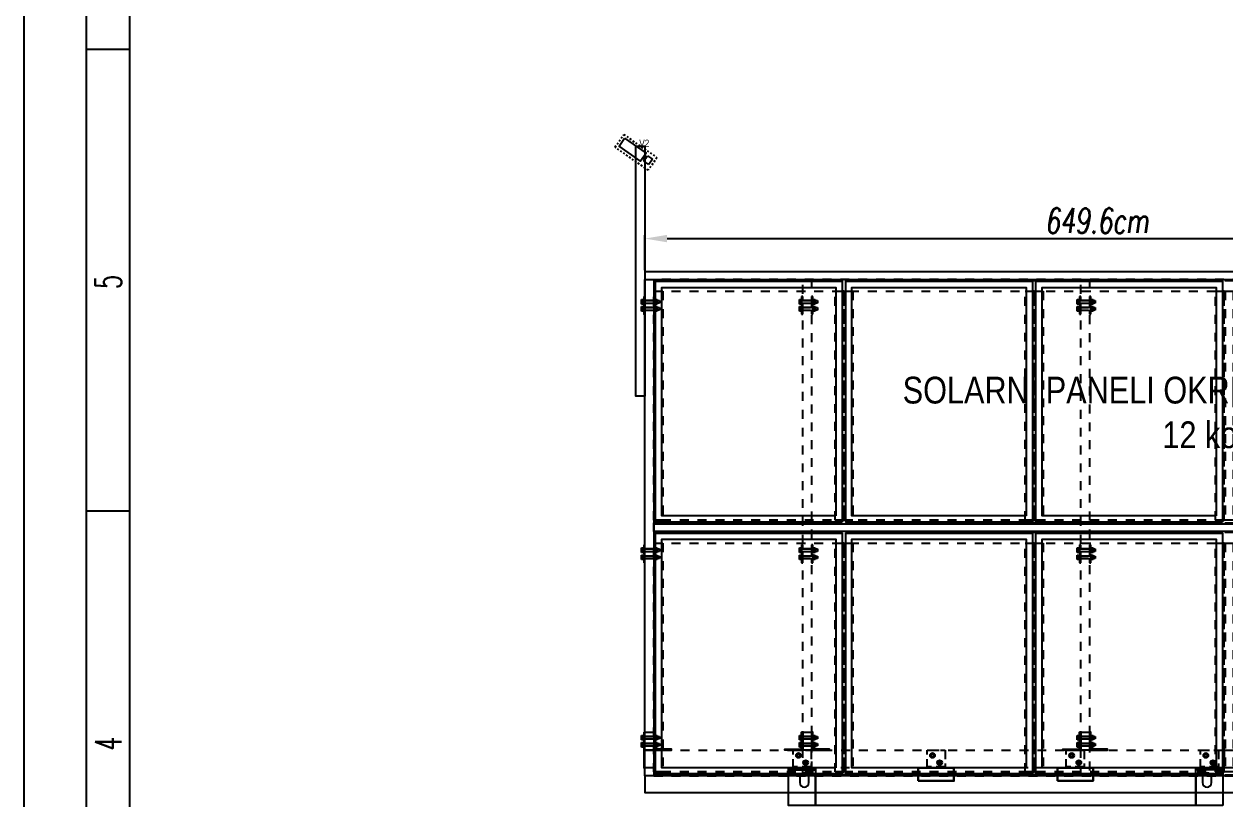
# Model space of a CAD drawing. Header units: millimetres. Extents: x 17886 to 18265, y -8727 to -7321.
# Drawn here: x 17885.7 to 17953, y -7854.6 to -7811.2 of the extents above; entities that cross this region are included whole.
import ezdxf

# ---------------------------------------------------------------- set-up
doc = ezdxf.new("R2010")
doc.units = ezdxf.units.MM
for name, pattern in [('DASHED', [0.75, 0.5, -0.25]), ('DASHEDX2', [1.5, 1, -0.5]), ('EPL_DASH', [1, 0.5, -0.5])]:
    doc.linetypes.add(name, pattern=pattern)
for name, color, linetype in [('00 uvodnice', 82, 'Continuous'), ('01-KOSTUR ORMARA', 7, 'Continuous'), ('_Videonadzor', 1, 'Continuous'), ('a_rahmen235', 7, 'Continuous'), ('DIMENS', 4, 'Continuous'), ('OO cn60', 1, 'Continuous'), ('Video Nadzor', 3, 'Continuous')]:
    doc.layers.add(name, color=color, linetype=linetype)
doc.layers.add('CRTANJE', color=4, linetype='Continuous', lineweight=30)
doc.styles.add('ARIAL NARROW', font='ARIALN.TTF')
doc.styles.add('KOTE ZA MONNTAZU', font='simplex.shx', dxfattribs={"width": 0.7, "oblique": 8, "height": 1.4})
doc.styles.add('simboli', font='symbol.ttf', dxfattribs={"width": 0.6, "height": 2.2})
doc.dimstyles.new('KOTE ZA MONTAZU u cm', dxfattribs={"dimscale": 0, "dimtxt": 1.4, "dimasz": 1.25, "dimexe": 0.2, "dimexo": 0.1, "dimgap": 0.3, "dimtad": 1, "dimlfac": 10, "dimzin": 12, "dimdsep": 46, "dimtxsty": 'KOTE ZA MONNTAZU', "dimcen": 1.25, "dimclrt": 1, "dimadec": 0, "dimazin": 0, "dimtfac": 1, "dimtmove": 0, "dimatfit": 3, "dimfxl": 1, "dimtolj": 2, "dimtzin": 0, "dimarcsym": 0})

# ---------------------------------------------------------------- blocks, each defined once
blk = doc.blocks.new('Zaglavlje A4 prazno-Sue')
at = {"color": 7, "true_color": 0xffffff}
blk.add_lwpolyline([(297, 0), (0, 0), (0, 210), (297, 210)], close=True, dxfattribs=at)
at = {"layer": '01-KOSTUR ORMARA'}
for p, q in [((147.855, 201.535), (147.855, 205)), ((184.819, 201.535), (184.819, 205))]:
    blk.add_line(p, q, dxfattribs=at)
blk.add_lwpolyline([(7, 205), (292, 205), (292, 5), (7, 5)], close=True, dxfattribs=at)
blk.add_lwpolyline([(7, 201.535), (288.535, 201.535), (288.535, 5)], dxfattribs=at)
at = {"layer": 'OO cn60', "color": 0, "linetype": 'Continuous', "char_height": 2.12143, "width": 5.8258, "attachment_point": 2, "style": 'simboli'}
for s, insert in [('{\\Fsimplex|c238;4}', (129.239, 204.304)), ('{\\Fsimplex|c238;5}', (166.202, 204.304))]:
    blk.add_mtext(s, dxfattribs=dict(at, insert=insert))
blk = doc.blocks.new('*D200')
at = {"color": 0, "lineweight": -2, "transparency": 16777216}
for p, q in [((17920.476, -7825.004), (17920.476, -7823.041)), ((17921.726, -7823.241), (17984.186, -7823.241)), ((17985.436, -7825.004), (17985.436, -7823.041))]:
    blk.add_line(p, q, dxfattribs=at)
at = {"color": 0, "transparency": 16777216}
for points in [[(17921.726, -7823.032), (17921.726, -7823.449), (17920.476, -7823.241)], [(17984.186, -7823.032), (17984.186, -7823.449), (17985.436, -7823.241)]]:
    blk.add_solid(points, dxfattribs=at)
at = {"layer": 'Defpoints', "color": 0, "transparency": 16777216}
for p in [(17985.436, -7823.241), (17920.476, -7825.104), (17985.436, -7825.104)]:
    blk.add_point(p, dxfattribs=at)
at = {"color": 1, "transparency": 16777216, "insert": (17945.806, -7822.241), "char_height": 1.4, "attachment_point": 5, "style": 'KOTE ZA MONNTAZU'}
blk.add_mtext('\\A2;649.6cm', dxfattribs=at)
blk = doc.blocks.new('A$C32FE4A33')
at = {"layer": 'Video Nadzor', "color": 3}
for p, q in [((53.8, 12.2), (49, 12.2)), ((53.8, 7), (49, 7)), ((53.8, 15.6), (65.1, 15.6)), ((53.8, 12.2), (53.8, 15.6)), ((53.8, 7), (53.8, 12.2)), ((53.8, 3.6), (53.8, 7)), ((65.1, 3.6), (53.8, 3.6)), ((65.1, 15.6), (65.1, 3.6))]:
    blk.add_line(p, q, dxfattribs=at)
blk.add_lwpolyline([(0, 18.2), (49, 18.2), (49, 0), (0, 0)], close=True, dxfattribs=at)
blk = doc.blocks.new('A$C15F85CE2')
at = {"layer": '_Videonadzor', "linetype": 'DASHEDX2'}
blk.add_lwpolyline([(0, 28.6), (75.7, 28.6), (75.7, 0), (0, 0)], close=True, dxfattribs=at)
at = {"layer": '_Videonadzor', "color": 3}
blk.add_blockref('A$C32FE4A33', (5.2, 5.7), dxfattribs=at)

msp = doc.modelspace()

# ---------------------------------------------------------------- linework, layer by layer
at = {"color": 30, "true_color": 0xf26722}
for points in [[(17919.97618, -7818.06071), (17920.47618, -7818.06071), (17920.47618, -7832.06101), (17919.97618, -7832.06101)], [(17985.43619, -7825.10401), (17920.47618, -7825.10401), (17920.47618, -7825.53702), (17985.43619, -7825.53702)], [(17920.47618, -7825.53702), (17920.97618, -7825.53702), (17920.97618, -7853.33643), (17920.47618, -7853.33643)], [(17920.97618, -7839.22022), (17984.93619, -7839.22022), (17984.93619, -7839.65323), (17920.97618, -7839.65323)], [(17985.43619, -7853.33643), (17920.47618, -7853.33643), (17920.47618, -7854.26945), (17985.43619, -7854.26945)]]:
    msp.add_lwpolyline(points, close=True, dxfattribs=at)
at = {"color": 3, "linetype": 'EPL_DASH'}
for points in [[(17920.97618, -7825.53702), (17920.97618, -7826.19503), (17984.93619, -7826.19503), (17984.93619, -7825.53702), (17920.97618, -7825.53702), (17920.97618, -7825.58032), (17984.93619, -7825.58032), (17984.93619, -7825.53702)], [(17920.97618, -7826.19503), (17921.47618, -7826.19503), (17921.47618, -7839.01221), (17920.97618, -7839.01221), (17920.97618, -7826.19503), (17921.02618, -7826.19503), (17921.02618, -7839.01221), (17920.97618, -7839.01221)], [(17931.63618, -7826.19503), (17931.63616, -7839.01221), (17931.13616, -7839.01221), (17931.13621, -7826.19503), (17931.63618, -7826.19503), (17931.58618, -7826.19503), (17931.58613, -7839.01221), (17931.63616, -7839.01221)], [(17931.63618, -7826.19503), (17932.13618, -7826.19503), (17932.13618, -7839.01221), (17931.63618, -7839.01221), (17931.63618, -7826.19503), (17931.68618, -7826.19503), (17931.68618, -7839.01221), (17931.63618, -7839.01221)], [(17942.29618, -7826.19503), (17942.29616, -7839.01221), (17941.79616, -7839.01221), (17941.79621, -7826.19503), (17942.29618, -7826.19503), (17942.24618, -7826.19503), (17942.24613, -7839.01221), (17942.29616, -7839.01221)], [(17942.29618, -7826.19503), (17942.79618, -7826.19503), (17942.79618, -7839.01221), (17942.29618, -7839.01221), (17942.29618, -7826.19503), (17942.34618, -7826.19503), (17942.34618, -7839.01221), (17942.29618, -7839.01221)], [(17952.95618, -7826.19503), (17952.95616, -7839.01221), (17952.45616, -7839.01221), (17952.45621, -7826.19503), (17952.95618, -7826.19503), (17952.90618, -7826.19503), (17952.90613, -7839.01221), (17952.95616, -7839.01221)], [(17952.95618, -7826.19503), (17953.45618, -7826.19503), (17953.45618, -7839.01221), (17952.95618, -7839.01221), (17952.95618, -7826.19503), (17953.00618, -7826.19503), (17953.00618, -7839.01221), (17952.95618, -7839.01221)], [(17920.97618, -7839.01221), (17920.97618, -7839.22022), (17984.93619, -7839.22022), (17984.93619, -7839.01221), (17920.97618, -7839.01221), (17920.97618, -7839.22022), (17920.97618, -7839.17692), (17984.93619, -7839.17692), (17984.93619, -7839.22022)], [(17920.97618, -7839.65323), (17920.97618, -7840.31125), (17984.93619, -7840.31125), (17984.93619, -7839.65323), (17920.97618, -7839.65323), (17920.97618, -7839.69653), (17984.93619, -7839.69653), (17984.93619, -7839.65323)], [(17920.97618, -7840.31125), (17921.47618, -7840.31125), (17921.47618, -7853.12842), (17920.97618, -7853.12842), (17920.97618, -7840.31125), (17921.02618, -7840.31125), (17921.02618, -7853.12842), (17920.97618, -7853.12842)], [(17931.63618, -7840.31125), (17931.63616, -7853.12842), (17931.13616, -7853.12842), (17931.13621, -7840.31125), (17931.63618, -7840.31125), (17931.58618, -7840.31125), (17931.58613, -7853.12842), (17931.63616, -7853.12842)], [(17931.63618, -7840.31125), (17932.13618, -7840.31125), (17932.13618, -7853.12842), (17931.63618, -7853.12842), (17931.63618, -7840.31125), (17931.68618, -7840.31125), (17931.68618, -7853.12842), (17931.63618, -7853.12842)], [(17942.29618, -7840.31125), (17942.29616, -7853.12842), (17941.79616, -7853.12842), (17941.79621, -7840.31125), (17942.29618, -7840.31125), (17942.24618, -7840.31125), (17942.24613, -7853.12842), (17942.29616, -7853.12842)], [(17942.29618, -7840.31125), (17942.79618, -7840.31125), (17942.79618, -7853.12842), (17942.29618, -7853.12842), (17942.29618, -7840.31125), (17942.34618, -7840.31125), (17942.34618, -7853.12842), (17942.29618, -7853.12842)], [(17952.95618, -7840.31125), (17952.95616, -7853.12842), (17952.45616, -7853.12842), (17952.45621, -7840.31125), (17952.95618, -7840.31125), (17952.90618, -7840.31125), (17952.90613, -7853.12842), (17952.95616, -7853.12842)], [(17952.95618, -7840.31125), (17953.45618, -7840.31125), (17953.45618, -7853.12842), (17952.95618, -7853.12842), (17952.95618, -7840.31125), (17953.00618, -7840.31125), (17953.00618, -7853.12842), (17952.95618, -7853.12842)], [(17920.97618, -7853.12842), (17920.97618, -7853.33643), (17984.93619, -7853.33643), (17984.93619, -7853.12842), (17920.97618, -7853.12842), (17920.97618, -7853.33643), (17920.97618, -7853.29313), (17984.93619, -7853.29313), (17984.93619, -7853.33643)]]:
    msp.add_lwpolyline(points, dxfattribs=at)
at = {"color": 5}
for points in [[(17931.53618, -7839.12429), (17921.07618, -7839.12429), (17921.07618, -7825.62295), (17931.53618, -7825.62295)], [(17931.18618, -7838.77429), (17921.42618, -7838.77429), (17921.42618, -7825.97295), (17931.18618, -7825.97295)], [(17942.19618, -7839.12429), (17931.73618, -7839.12429), (17931.73618, -7825.62295), (17942.19618, -7825.62295)], [(17941.84618, -7838.77429), (17932.08618, -7838.77429), (17932.08618, -7825.97295), (17941.84618, -7825.97295)], [(17952.85618, -7839.12429), (17942.39618, -7839.12429), (17942.39618, -7825.62295), (17952.85618, -7825.62295)], [(17952.50618, -7838.77429), (17942.74618, -7838.77429), (17942.74618, -7825.97295), (17952.50618, -7825.97295)], [(17931.53621, -7853.2405), (17921.07621, -7853.2405), (17921.07621, -7839.73917), (17931.53621, -7839.73917)], [(17931.18621, -7852.8905), (17921.42621, -7852.8905), (17921.42621, -7840.08917), (17931.18621, -7840.08917)], [(17942.19618, -7853.2405), (17931.73618, -7853.2405), (17931.73618, -7839.73917), (17942.19618, -7839.73917)], [(17941.84618, -7852.8905), (17932.08618, -7852.8905), (17932.08618, -7840.08917), (17941.84618, -7840.08917)], [(17952.85618, -7853.2405), (17942.39618, -7853.2405), (17942.39618, -7839.73917), (17952.85618, -7839.73917)], [(17952.50618, -7852.8905), (17942.74618, -7852.8905), (17942.74618, -7840.08917), (17952.50618, -7840.08917)]]:
    msp.add_lwpolyline(points, close=True, dxfattribs=at)
at = {"color": 30, "linetype": 'EPL_DASH', "true_color": 0xf26722}
for points in [[(17929.32618, -7825.53702), (17929.82618, -7825.53702), (17929.82618, -7853.33643), (17929.32618, -7853.33643)], [(17944.90618, -7825.53702), (17945.40618, -7825.53702), (17945.40618, -7853.33643), (17944.90618, -7853.33643)], [(17920.47618, -7850.90251), (17920.97618, -7850.90251), (17920.97618, -7851.90251), (17920.47617, -7851.90251)], [(17929.32618, -7850.90246), (17929.82618, -7850.90246), (17929.82618, -7851.90246), (17929.32618, -7851.90246)], [(17929.32618, -7850.90246), (17929.82618, -7850.90246), (17929.82618, -7851.90246), (17929.32618, -7851.90246)], [(17944.90618, -7850.90246), (17945.40618, -7850.90246), (17945.40618, -7851.90246), (17944.90618, -7851.90246)], [(17944.90618, -7850.90246), (17945.40618, -7850.90246), (17945.40618, -7851.90246), (17944.90618, -7851.90246)], [(17944.90618, -7850.90246), (17945.40618, -7850.90246), (17945.40618, -7851.90246), (17944.90618, -7851.90246)]]:
    msp.add_lwpolyline(points, close=True, dxfattribs=at)
at = {"color": 4, "linetype": 'EPL_DASH'}
for points in [[(17920.39618, -7826.84335), (17920.28618, -7826.84335), (17920.28618, -7826.71633), (17920.39618, -7826.71633), (17920.39618, -7826.90686), (17920.28618, -7826.90686), (17920.28618, -7826.65282), (17920.39618, -7826.65282), (17920.39618, -7826.91484), (17920.41618, -7826.91484), (17920.41618, -7826.64484), (17920.39618, -7826.64484), (17920.39618, -7826.91484), (17920.41618, -7826.91484), (17920.41618, -7826.84984), (17921.03618, -7826.84984), (17921.03618, -7826.70984), (17920.41618, -7826.70984), (17921.03618, -7826.70984), (17921.03618, -7826.64484), (17921.05618, -7826.64484), (17921.05618, -7826.91484), (17921.03618, -7826.91484), (17921.03618, -7826.64484), (17921.05618, -7826.64484), (17921.05618, -7826.65282), (17921.16618, -7826.65282), (17921.16618, -7826.90686), (17921.05618, -7826.90686), (17921.05618, -7826.84335), (17921.16618, -7826.84335), (17921.16618, -7826.71633), (17921.05618, -7826.71633), (17921.05618, -7826.65282), (17921.16618, -7826.65282), (17921.16618, -7826.70984), (17921.29618, -7826.70984), (17921.29618, -7826.84984), (17921.16618, -7826.84984)], [(17929.24618, -7826.84335), (17929.13618, -7826.84335), (17929.13618, -7826.71633), (17929.24618, -7826.71633), (17929.24618, -7826.90686), (17929.13618, -7826.90686), (17929.13618, -7826.65282), (17929.24618, -7826.65282), (17929.24618, -7826.91484), (17929.26618, -7826.91484), (17929.26618, -7826.64484), (17929.24618, -7826.64484), (17929.24618, -7826.91484), (17929.26618, -7826.91484), (17929.26618, -7826.84984), (17929.88618, -7826.84984), (17929.88618, -7826.70984), (17929.26618, -7826.70984), (17929.88618, -7826.70984), (17929.88618, -7826.64484), (17929.90618, -7826.64484), (17929.90618, -7826.91484), (17929.88618, -7826.91484), (17929.88618, -7826.64484), (17929.90618, -7826.64484), (17929.90618, -7826.65282), (17930.01618, -7826.65282), (17930.01618, -7826.90686), (17929.90618, -7826.90686), (17929.90618, -7826.84335), (17930.01618, -7826.84335), (17930.01618, -7826.71633), (17929.90618, -7826.71633), (17929.90618, -7826.65282), (17930.01618, -7826.65282), (17930.01618, -7826.70984), (17930.14618, -7826.70984), (17930.14618, -7826.84984), (17930.01618, -7826.84984)], [(17944.82618, -7826.84335), (17944.71618, -7826.84335), (17944.71618, -7826.71633), (17944.82618, -7826.71633), (17944.82618, -7826.90686), (17944.71618, -7826.90686), (17944.71618, -7826.65282), (17944.82618, -7826.65282), (17944.82618, -7826.91484), (17944.84618, -7826.91484), (17944.84618, -7826.64484), (17944.82618, -7826.64484), (17944.82618, -7826.91484), (17944.84618, -7826.91484), (17944.84618, -7826.84984), (17945.46618, -7826.84984), (17945.46618, -7826.70984), (17944.84618, -7826.70984), (17945.46618, -7826.70984), (17945.46618, -7826.64484), (17945.48618, -7826.64484), (17945.48618, -7826.91484), (17945.46618, -7826.91484), (17945.46618, -7826.64484), (17945.48618, -7826.64484), (17945.48618, -7826.65282), (17945.59618, -7826.65282), (17945.59618, -7826.90686), (17945.48618, -7826.90686), (17945.48618, -7826.84335), (17945.59618, -7826.84335), (17945.59618, -7826.71633), (17945.48618, -7826.71633), (17945.48618, -7826.65282), (17945.59618, -7826.65282), (17945.59618, -7826.70984), (17945.72618, -7826.70984), (17945.72618, -7826.84984), (17945.59618, -7826.84984)], [(17920.39618, -7827.24335), (17920.28618, -7827.24335), (17920.28618, -7827.11633), (17920.39618, -7827.11633), (17920.39618, -7827.30686), (17920.28618, -7827.30686), (17920.28618, -7827.05282), (17920.39618, -7827.05282), (17920.39618, -7827.31484), (17920.41618, -7827.31484), (17920.41618, -7827.04484), (17920.39618, -7827.04484), (17920.39618, -7827.31484), (17920.41618, -7827.31484), (17920.41618, -7827.24984), (17921.03618, -7827.24984), (17921.03618, -7827.10984), (17920.41618, -7827.10984), (17921.03618, -7827.10984), (17921.03618, -7827.04484), (17921.05618, -7827.04484), (17921.05618, -7827.31484), (17921.03618, -7827.31484), (17921.03618, -7827.04484), (17921.05618, -7827.04484), (17921.05618, -7827.05282), (17921.16618, -7827.05282), (17921.16618, -7827.30686), (17921.05618, -7827.30686), (17921.05618, -7827.24335), (17921.16618, -7827.24335), (17921.16618, -7827.11633), (17921.05618, -7827.11633), (17921.05618, -7827.05282), (17921.16618, -7827.05282), (17921.16618, -7827.10984), (17921.29618, -7827.10984), (17921.29618, -7827.24984), (17921.16618, -7827.24984)], [(17929.24618, -7827.24335), (17929.13618, -7827.24335), (17929.13618, -7827.11633), (17929.24618, -7827.11633), (17929.24618, -7827.30686), (17929.13618, -7827.30686), (17929.13618, -7827.05282), (17929.24618, -7827.05282), (17929.24618, -7827.31484), (17929.26618, -7827.31484), (17929.26618, -7827.04484), (17929.24618, -7827.04484), (17929.24618, -7827.31484), (17929.26618, -7827.31484), (17929.26618, -7827.24984), (17929.88618, -7827.24984), (17929.88618, -7827.10984), (17929.26618, -7827.10984), (17929.88618, -7827.10984), (17929.88618, -7827.04484), (17929.90618, -7827.04484), (17929.90618, -7827.31484), (17929.88618, -7827.31484), (17929.88618, -7827.04484), (17929.90618, -7827.04484), (17929.90618, -7827.05282), (17930.01618, -7827.05282), (17930.01618, -7827.30686), (17929.90618, -7827.30686), (17929.90618, -7827.24335), (17930.01618, -7827.24335), (17930.01618, -7827.11633), (17929.90618, -7827.11633), (17929.90618, -7827.05282), (17930.01618, -7827.05282), (17930.01618, -7827.10984), (17930.14618, -7827.10984), (17930.14618, -7827.24984), (17930.01618, -7827.24984)], [(17944.82618, -7827.24335), (17944.71618, -7827.24335), (17944.71618, -7827.11633), (17944.82618, -7827.11633), (17944.82618, -7827.30686), (17944.71618, -7827.30686), (17944.71618, -7827.05282), (17944.82618, -7827.05282), (17944.82618, -7827.31484), (17944.84618, -7827.31484), (17944.84618, -7827.04484), (17944.82618, -7827.04484), (17944.82618, -7827.31484), (17944.84618, -7827.31484), (17944.84618, -7827.24984), (17945.46618, -7827.24984), (17945.46618, -7827.10984), (17944.84618, -7827.10984), (17945.46618, -7827.10984), (17945.46618, -7827.04484), (17945.48618, -7827.04484), (17945.48618, -7827.31484), (17945.46618, -7827.31484), (17945.46618, -7827.04484), (17945.48618, -7827.04484), (17945.48618, -7827.05282), (17945.59618, -7827.05282), (17945.59618, -7827.30686), (17945.48618, -7827.30686), (17945.48618, -7827.24335), (17945.59618, -7827.24335), (17945.59618, -7827.11633), (17945.48618, -7827.11633), (17945.48618, -7827.05282), (17945.59618, -7827.05282), (17945.59618, -7827.10984), (17945.72618, -7827.10984), (17945.72618, -7827.24984), (17945.59618, -7827.24984)], [(17920.39618, -7840.76597), (17920.28618, -7840.76597), (17920.28618, -7840.63895), (17920.39618, -7840.63895), (17920.39618, -7840.82948), (17920.28618, -7840.82948), (17920.28618, -7840.57544), (17920.39618, -7840.57544), (17920.39618, -7840.83746), (17920.41618, -7840.83746), (17920.41618, -7840.56746), (17920.39618, -7840.56746), (17920.39618, -7840.83746), (17920.41618, -7840.83746), (17920.41618, -7840.77246), (17921.03618, -7840.77246), (17921.03618, -7840.63246), (17920.41618, -7840.63246), (17921.03618, -7840.63246), (17921.03618, -7840.56746), (17921.05618, -7840.56746), (17921.05618, -7840.83746), (17921.03618, -7840.83746), (17921.03618, -7840.56746), (17921.05618, -7840.56746), (17921.05618, -7840.57544), (17921.16618, -7840.57544), (17921.16618, -7840.82948), (17921.05618, -7840.82948), (17921.05618, -7840.76597), (17921.16618, -7840.76597), (17921.16618, -7840.63895), (17921.05618, -7840.63895), (17921.05618, -7840.57544), (17921.16618, -7840.57544), (17921.16618, -7840.63246), (17921.29618, -7840.63246), (17921.29618, -7840.77246), (17921.16618, -7840.77246)], [(17929.24618, -7840.76597), (17929.13618, -7840.76597), (17929.13618, -7840.63895), (17929.24618, -7840.63895), (17929.24618, -7840.82948), (17929.13618, -7840.82948), (17929.13618, -7840.57544), (17929.24618, -7840.57544), (17929.24618, -7840.83746), (17929.26618, -7840.83746), (17929.26618, -7840.56746), (17929.24618, -7840.56746), (17929.24618, -7840.83746), (17929.26618, -7840.83746), (17929.26618, -7840.77246), (17929.88618, -7840.77246), (17929.88618, -7840.63246), (17929.26618, -7840.63246), (17929.88618, -7840.63246), (17929.88618, -7840.56746), (17929.90618, -7840.56746), (17929.90618, -7840.83746), (17929.88618, -7840.83746), (17929.88618, -7840.56746), (17929.90618, -7840.56746), (17929.90618, -7840.57544), (17930.01618, -7840.57544), (17930.01618, -7840.82948), (17929.90618, -7840.82948), (17929.90618, -7840.76597), (17930.01618, -7840.76597), (17930.01618, -7840.63895), (17929.90618, -7840.63895), (17929.90618, -7840.57544), (17930.01618, -7840.57544), (17930.01618, -7840.63246), (17930.14618, -7840.63246), (17930.14618, -7840.77246), (17930.01618, -7840.77246)], [(17944.82618, -7840.76597), (17944.71618, -7840.76597), (17944.71618, -7840.63895), (17944.82618, -7840.63895), (17944.82618, -7840.82948), (17944.71618, -7840.82948), (17944.71618, -7840.57544), (17944.82618, -7840.57544), (17944.82618, -7840.83746), (17944.84618, -7840.83746), (17944.84618, -7840.56746), (17944.82618, -7840.56746), (17944.82618, -7840.83746), (17944.84618, -7840.83746), (17944.84618, -7840.77246), (17945.46618, -7840.77246), (17945.46618, -7840.63246), (17944.84618, -7840.63246), (17945.46618, -7840.63246), (17945.46618, -7840.56746), (17945.48618, -7840.56746), (17945.48618, -7840.83746), (17945.46618, -7840.83746), (17945.46618, -7840.56746), (17945.48618, -7840.56746), (17945.48618, -7840.57544), (17945.59618, -7840.57544), (17945.59618, -7840.82948), (17945.48618, -7840.82948), (17945.48618, -7840.76597), (17945.59618, -7840.76597), (17945.59618, -7840.63895), (17945.48618, -7840.63895), (17945.48618, -7840.57544), (17945.59618, -7840.57544), (17945.59618, -7840.63246), (17945.72618, -7840.63246), (17945.72618, -7840.77246), (17945.59618, -7840.77246)], [(17920.39618, -7841.16597), (17920.28618, -7841.16597), (17920.28618, -7841.03895), (17920.39618, -7841.03895), (17920.39618, -7841.22948), (17920.28618, -7841.22948), (17920.28618, -7840.97544), (17920.39618, -7840.97544), (17920.39618, -7841.23746), (17920.41618, -7841.23746), (17920.41618, -7840.96746), (17920.39618, -7840.96746), (17920.39618, -7841.23746), (17920.41618, -7841.23746), (17920.41618, -7841.17246), (17921.03618, -7841.17246), (17921.03618, -7841.03246), (17920.41618, -7841.03246), (17921.03618, -7841.03246), (17921.03618, -7840.96746), (17921.05618, -7840.96746), (17921.05618, -7841.23746), (17921.03618, -7841.23746), (17921.03618, -7840.96746), (17921.05618, -7840.96746), (17921.05618, -7840.97544), (17921.16618, -7840.97544), (17921.16618, -7841.22948), (17921.05618, -7841.22948), (17921.05618, -7841.16597), (17921.16618, -7841.16597), (17921.16618, -7841.03895), (17921.05618, -7841.03895), (17921.05618, -7840.97544), (17921.16618, -7840.97544), (17921.16618, -7841.03246), (17921.29618, -7841.03246), (17921.29618, -7841.17246), (17921.16618, -7841.17246)], [(17929.24618, -7841.16597), (17929.13618, -7841.16597), (17929.13618, -7841.03895), (17929.24618, -7841.03895), (17929.24618, -7841.22948), (17929.13618, -7841.22948), (17929.13618, -7840.97544), (17929.24618, -7840.97544), (17929.24618, -7841.23746), (17929.26618, -7841.23746), (17929.26618, -7840.96746), (17929.24618, -7840.96746), (17929.24618, -7841.23746), (17929.26618, -7841.23746), (17929.26618, -7841.17246), (17929.88618, -7841.17246), (17929.88618, -7841.03246), (17929.26618, -7841.03246), (17929.88618, -7841.03246), (17929.88618, -7840.96746), (17929.90618, -7840.96746), (17929.90618, -7841.23746), (17929.88618, -7841.23746), (17929.88618, -7840.96746), (17929.90618, -7840.96746), (17929.90618, -7840.97544), (17930.01618, -7840.97544), (17930.01618, -7841.22948), (17929.90618, -7841.22948), (17929.90618, -7841.16597), (17930.01618, -7841.16597), (17930.01618, -7841.03895), (17929.90618, -7841.03895), (17929.90618, -7840.97544), (17930.01618, -7840.97544), (17930.01618, -7841.03246), (17930.14618, -7841.03246), (17930.14618, -7841.17246), (17930.01618, -7841.17246)], [(17944.82618, -7841.16597), (17944.71618, -7841.16597), (17944.71618, -7841.03895), (17944.82618, -7841.03895), (17944.82618, -7841.22948), (17944.71618, -7841.22948), (17944.71618, -7840.97544), (17944.82618, -7840.97544), (17944.82618, -7841.23746), (17944.84618, -7841.23746), (17944.84618, -7840.96746), (17944.82618, -7840.96746), (17944.82618, -7841.23746), (17944.84618, -7841.23746), (17944.84618, -7841.17246), (17945.46618, -7841.17246), (17945.46618, -7841.03246), (17944.84618, -7841.03246), (17945.46618, -7841.03246), (17945.46618, -7840.96746), (17945.48618, -7840.96746), (17945.48618, -7841.23746), (17945.46618, -7841.23746), (17945.46618, -7840.96746), (17945.48618, -7840.96746), (17945.48618, -7840.97544), (17945.59618, -7840.97544), (17945.59618, -7841.22948), (17945.48618, -7841.22948), (17945.48618, -7841.16597), (17945.59618, -7841.16597), (17945.59618, -7841.03895), (17945.48618, -7841.03895), (17945.48618, -7840.97544), (17945.59618, -7840.97544), (17945.59618, -7841.03246), (17945.72618, -7841.03246), (17945.72618, -7841.17246), (17945.59618, -7841.17246)], [(17920.39618, -7851.26601), (17920.28618, -7851.26601), (17920.28618, -7851.139), (17920.39618, -7851.139), (17920.39618, -7851.32952), (17920.28618, -7851.32952), (17920.28618, -7851.07549), (17920.39618, -7851.07549), (17920.39618, -7851.33751), (17920.41618, -7851.33751), (17920.41618, -7851.06751), (17920.39618, -7851.06751), (17920.39618, -7851.33751), (17920.41618, -7851.33751), (17920.41618, -7851.27251), (17921.03618, -7851.27251), (17921.03618, -7851.13251), (17920.41618, -7851.13251), (17921.03618, -7851.13251), (17921.03618, -7851.06751), (17921.05618, -7851.06751), (17921.05618, -7851.33751), (17921.03618, -7851.33751), (17921.03618, -7851.06751), (17921.05618, -7851.06751), (17921.05618, -7851.07549), (17921.16618, -7851.07549), (17921.16618, -7851.32952), (17921.05618, -7851.32952), (17921.05618, -7851.26601), (17921.16618, -7851.26601), (17921.16618, -7851.139), (17921.05618, -7851.139), (17921.05618, -7851.07549), (17921.16618, -7851.07549), (17921.16618, -7851.13251), (17921.29618, -7851.13251), (17921.29618, -7851.27251), (17921.16618, -7851.27251)], [(17920.39618, -7851.66601), (17920.28618, -7851.66601), (17920.28618, -7851.539), (17920.39618, -7851.539), (17920.39618, -7851.72952), (17920.28618, -7851.72952), (17920.28618, -7851.47549), (17920.39618, -7851.47549), (17920.39618, -7851.73751), (17920.41618, -7851.73751), (17920.41618, -7851.46751), (17920.39618, -7851.46751), (17920.39618, -7851.73751), (17920.41618, -7851.73751), (17920.41618, -7851.67251), (17921.03618, -7851.67251), (17921.03618, -7851.53251), (17920.41618, -7851.53251), (17921.03618, -7851.53251), (17921.03618, -7851.46751), (17921.05618, -7851.46751), (17921.05618, -7851.73751), (17921.03618, -7851.73751), (17921.03618, -7851.46751), (17921.05618, -7851.46751), (17921.05618, -7851.47549), (17921.16618, -7851.47549), (17921.16618, -7851.72952), (17921.05618, -7851.72952), (17921.05618, -7851.66601), (17921.16618, -7851.66601), (17921.16618, -7851.539), (17921.05618, -7851.539), (17921.05618, -7851.47549), (17921.16618, -7851.47549), (17921.16618, -7851.53251), (17921.29618, -7851.53251), (17921.29618, -7851.67251), (17921.16618, -7851.67251)], [(17929.24618, -7851.26597), (17929.13618, -7851.26597), (17929.13618, -7851.13895), (17929.24618, -7851.13895), (17929.24618, -7851.32948), (17929.13618, -7851.32948), (17929.13618, -7851.07544), (17929.24618, -7851.07544), (17929.24618, -7851.33746), (17929.26618, -7851.33746), (17929.26618, -7851.06746), (17929.24618, -7851.06746), (17929.24618, -7851.33746), (17929.26618, -7851.33746), (17929.26618, -7851.27246), (17929.88618, -7851.27246), (17929.88618, -7851.13246), (17929.26618, -7851.13246), (17929.88618, -7851.13246), (17929.88618, -7851.06746), (17929.90618, -7851.06746), (17929.90618, -7851.33746), (17929.88618, -7851.33746), (17929.88618, -7851.06746), (17929.90618, -7851.06746), (17929.90618, -7851.07544), (17930.01618, -7851.07544), (17930.01618, -7851.32948), (17929.90618, -7851.32948), (17929.90618, -7851.26597), (17930.01618, -7851.26597), (17930.01618, -7851.13895), (17929.90618, -7851.13895), (17929.90618, -7851.07544), (17930.01618, -7851.07544), (17930.01618, -7851.13246), (17930.14618, -7851.13246), (17930.14618, -7851.27246), (17930.01618, -7851.27246)], [(17929.24618, -7851.66597), (17929.13618, -7851.66597), (17929.13618, -7851.53895), (17929.24618, -7851.53895), (17929.24618, -7851.72948), (17929.13618, -7851.72948), (17929.13618, -7851.47544), (17929.24618, -7851.47544), (17929.24618, -7851.73746), (17929.26618, -7851.73746), (17929.26618, -7851.46746), (17929.24618, -7851.46746), (17929.24618, -7851.73746), (17929.26618, -7851.73746), (17929.26618, -7851.67246), (17929.88618, -7851.67246), (17929.88618, -7851.53246), (17929.26618, -7851.53246), (17929.88618, -7851.53246), (17929.88618, -7851.46746), (17929.90618, -7851.46746), (17929.90618, -7851.73746), (17929.88618, -7851.73746), (17929.88618, -7851.46746), (17929.90618, -7851.46746), (17929.90618, -7851.47544), (17930.01618, -7851.47544), (17930.01618, -7851.72948), (17929.90618, -7851.72948), (17929.90618, -7851.66597), (17930.01618, -7851.66597), (17930.01618, -7851.53895), (17929.90618, -7851.53895), (17929.90618, -7851.47544), (17930.01618, -7851.47544), (17930.01618, -7851.53246), (17930.14618, -7851.53246), (17930.14618, -7851.67246), (17930.01618, -7851.67246)], [(17944.82618, -7851.26597), (17944.71618, -7851.26597), (17944.71618, -7851.13895), (17944.82618, -7851.13895), (17944.82618, -7851.32948), (17944.71618, -7851.32948), (17944.71618, -7851.07544), (17944.82618, -7851.07544), (17944.82618, -7851.33746), (17944.84618, -7851.33746), (17944.84618, -7851.06746), (17944.82618, -7851.06746), (17944.82618, -7851.33746), (17944.84618, -7851.33746), (17944.84618, -7851.27246), (17945.46618, -7851.27246), (17945.46618, -7851.13246), (17944.84618, -7851.13246), (17945.46618, -7851.13246), (17945.46618, -7851.06746), (17945.48618, -7851.06746), (17945.48618, -7851.33746), (17945.46618, -7851.33746), (17945.46618, -7851.06746), (17945.48618, -7851.06746), (17945.48618, -7851.07544), (17945.59618, -7851.07544), (17945.59618, -7851.32948), (17945.48618, -7851.32948), (17945.48618, -7851.26597), (17945.59618, -7851.26597), (17945.59618, -7851.13895), (17945.48618, -7851.13895), (17945.48618, -7851.07544), (17945.59618, -7851.07544), (17945.59618, -7851.13246), (17945.72618, -7851.13246), (17945.72618, -7851.27246), (17945.59618, -7851.27246)], [(17944.82618, -7851.66597), (17944.71618, -7851.66597), (17944.71618, -7851.53895), (17944.82618, -7851.53895), (17944.82618, -7851.72948), (17944.71618, -7851.72948), (17944.71618, -7851.47544), (17944.82618, -7851.47544), (17944.82618, -7851.73746), (17944.84618, -7851.73746), (17944.84618, -7851.46746), (17944.82618, -7851.46746), (17944.82618, -7851.73746), (17944.84618, -7851.73746), (17944.84618, -7851.67246), (17945.46618, -7851.67246), (17945.46618, -7851.53246), (17944.84618, -7851.53246), (17945.46618, -7851.53246), (17945.46618, -7851.46746), (17945.48618, -7851.46746), (17945.48618, -7851.73746), (17945.46618, -7851.73746), (17945.46618, -7851.46746), (17945.48618, -7851.46746), (17945.48618, -7851.47544), (17945.59618, -7851.47544), (17945.59618, -7851.72948), (17945.48618, -7851.72948), (17945.48618, -7851.66597), (17945.59618, -7851.66597), (17945.59618, -7851.53895), (17945.48618, -7851.53895), (17945.48618, -7851.47544), (17945.59618, -7851.47544), (17945.59618, -7851.53246), (17945.72618, -7851.53246), (17945.72618, -7851.67246), (17945.59618, -7851.67246)]]:
    msp.add_lwpolyline(points, dxfattribs=at)
at = {"color": 1}
msp.add_lwpolyline([(17920.41618, -7826.47984), (17920.41618, -7827.47984), (17920.47618, -7827.47984), (17920.47618, -7826.47984), (17920.41618, -7826.47984)], dxfattribs=at)
at = {"color": 1, "linetype": 'DASHED'}
for points in [[(17920.97618, -7826.47984), (17920.97618, -7827.47984), (17921.03618, -7827.47984), (17921.03618, -7826.47984), (17920.97618, -7826.47984)], [(17929.26618, -7826.47984), (17929.26618, -7827.47984), (17929.32618, -7827.47984), (17929.32618, -7826.47984), (17929.26618, -7826.47984)], [(17929.82618, -7826.47984), (17929.82618, -7827.47984), (17929.88618, -7827.47984), (17929.88618, -7826.47984), (17929.82618, -7826.47984)], [(17944.84618, -7826.47984), (17944.84618, -7827.47984), (17944.90618, -7827.47984), (17944.90618, -7826.47984), (17944.84618, -7826.47984)], [(17945.40618, -7826.47984), (17945.40618, -7827.47984), (17945.46618, -7827.47984), (17945.46618, -7826.47984), (17945.40618, -7826.47984)], [(17920.41618, -7840.40246), (17920.41618, -7841.40246), (17920.47618, -7841.40246), (17920.47618, -7840.40246), (17920.41618, -7840.40246)], [(17920.97618, -7840.40246), (17920.97618, -7841.40246), (17921.03618, -7841.40246), (17921.03618, -7840.40246), (17920.97618, -7840.40246)], [(17929.26618, -7840.40246), (17929.26618, -7841.40246), (17929.32618, -7841.40246), (17929.32618, -7840.40246), (17929.26618, -7840.40246)], [(17929.82618, -7840.40246), (17929.82618, -7841.40246), (17929.88618, -7841.40246), (17929.88618, -7840.40246), (17929.82618, -7840.40246)], [(17944.84618, -7840.40246), (17944.84618, -7841.40246), (17944.90618, -7841.40246), (17944.90618, -7840.40246), (17944.84618, -7840.40246)], [(17945.40618, -7840.40246), (17945.40618, -7841.40246), (17945.46618, -7841.40246), (17945.46618, -7840.40246), (17945.40618, -7840.40246)], [(17929.79118, -7852.90246), (17928.79118, -7852.90246), (17928.79118, -7851.90246), (17929.79118, -7851.90246), (17929.79118, -7852.90246), (17929.79118, -7852.84246), (17928.79118, -7852.84246), (17928.79118, -7852.90246)], [(17937.30118, -7852.90246), (17936.30118, -7852.90246), (17936.30118, -7851.90246), (17937.30118, -7851.90246), (17937.30118, -7852.90246), (17937.30118, -7852.84246), (17936.30118, -7852.84246), (17936.30118, -7852.90246)], [(17945.10118, -7852.90246), (17944.10118, -7852.90246), (17944.10118, -7851.90246), (17945.10118, -7851.90246), (17945.10118, -7852.90246), (17945.10118, -7852.84246), (17944.10118, -7852.84246), (17944.10118, -7852.90246)], [(17952.62118, -7852.90246), (17951.62118, -7852.90246), (17951.62118, -7851.90246), (17952.62118, -7851.90246), (17952.62118, -7852.90246), (17952.62118, -7852.84246), (17951.62118, -7852.84246), (17951.62118, -7852.90246)]]:
    msp.add_lwpolyline(points, dxfattribs=at)
at = {"color": 2}
for points in [[(17920.41618, -7850.90246), (17920.41618, -7852.90246), (17920.47618, -7852.90246), (17920.47618, -7850.90246), (17920.41618, -7850.90246)], [(17920.97618, -7850.90251), (17920.97618, -7851.90251), (17921.97618, -7851.90251), (17921.97618, -7851.84251), (17921.03618, -7851.84251), (17921.03618, -7850.90251), (17920.97618, -7850.90251)], [(17929.32618, -7850.90246), (17929.32618, -7851.90246), (17928.32618, -7851.90246), (17928.32618, -7851.84246), (17929.26618, -7851.84246), (17929.26618, -7850.90246), (17929.32618, -7850.90246)], [(17929.82618, -7850.90246), (17929.82618, -7851.90246), (17930.82618, -7851.90246), (17930.82618, -7851.84246), (17929.88618, -7851.84246), (17929.88618, -7850.90246), (17929.82618, -7850.90246)], [(17944.90618, -7850.90246), (17944.90618, -7851.90246), (17943.90618, -7851.90246), (17943.90618, -7851.84246), (17944.84618, -7851.84246), (17944.84618, -7850.90246), (17944.90618, -7850.90246)], [(17945.40618, -7850.90246), (17945.40618, -7851.90246), (17946.40618, -7851.90246), (17946.40618, -7851.84246), (17945.46618, -7851.84246), (17945.46618, -7850.90246), (17945.40618, -7850.90246)]]:
    msp.add_lwpolyline(points, dxfattribs=at)
at = {"color": 6}
for points in [[(17920.41618, -7850.90251), (17920.41618, -7851.90251), (17920.47618, -7851.90251), (17920.47618, -7850.90251), (17920.41618, -7850.90251)], [(17920.97618, -7850.90246), (17920.97618, -7851.90246), (17921.03618, -7851.90246), (17921.03618, -7850.90246), (17920.97618, -7850.90246)]]:
    msp.add_lwpolyline(points, dxfattribs=at)
at = {"color": 7, "linetype": 'EPL_DASH'}
for points in [[(17920.47618, -7851.90246), (17952.95618, -7851.90246), (17952.95618, -7852.90246), (17920.47618, -7852.90246)], [(17952.95618, -7851.90246), (17985.43619, -7851.90246), (17985.43619, -7852.90246), (17952.95618, -7852.90246)]]:
    msp.add_lwpolyline(points, close=True, dxfattribs=at)
at = {"color": 4}
for points in [[(17928.98118, -7852.26597), (17929.09118, -7852.32948), (17929.20118, -7852.26597), (17929.20118, -7852.13895), (17929.09118, -7852.07544), (17928.98118, -7852.13895)], [(17936.4912, -7852.26597), (17936.6012, -7852.32948), (17936.7112, -7852.26597), (17936.7112, -7852.13895), (17936.6012, -7852.07544), (17936.4912, -7852.13895)], [(17944.2912, -7852.26597), (17944.4012, -7852.32948), (17944.5112, -7852.26597), (17944.5112, -7852.13895), (17944.4012, -7852.07544), (17944.2912, -7852.13895)], [(17951.8112, -7852.26597), (17951.9212, -7852.32948), (17952.0312, -7852.26597), (17952.0312, -7852.13895), (17951.9212, -7852.07544), (17951.8112, -7852.13895)], [(17929.38118, -7852.66597), (17929.49118, -7852.72948), (17929.60118, -7852.66597), (17929.60118, -7852.53895), (17929.49118, -7852.47544), (17929.38118, -7852.53895)], [(17936.8912, -7852.66597), (17937.0012, -7852.72948), (17937.1112, -7852.66597), (17937.1112, -7852.53895), (17937.0012, -7852.47544), (17936.8912, -7852.53895)], [(17944.6912, -7852.66597), (17944.8012, -7852.72948), (17944.9112, -7852.66597), (17944.9112, -7852.53895), (17944.8012, -7852.47544), (17944.6912, -7852.53895)], [(17952.2112, -7852.66597), (17952.3212, -7852.72948), (17952.4312, -7852.66597), (17952.4312, -7852.53895), (17952.3212, -7852.47544), (17952.2112, -7852.53895)]]:
    msp.add_lwpolyline(points, close=True, dxfattribs=at)
at = {"layer": 'a_rahmen235', "extrusion": (0, 1, 0)}
for p in [(17928.53118, -7852.90246), (17930.05118, -7853.00246)]:
    msp.add_line(p, (17930.05118, -7852.90246), dxfattribs=at)
at = {"layer": 'a_rahmen235'}
msp.add_line((17951.36118, -7852.90246), (17952.88118, -7852.90246), dxfattribs=at)
for points in [[(17930.05118, -7855.01246), (17928.53118, -7855.01246), (17928.53118, -7852.90246), (17930.05118, -7852.90246)], [(17930.05118, -7853.27308), (17951.36118, -7853.27308), (17951.36118, -7855.01246), (17930.05118, -7855.01246)], [(17952.88118, -7855.01246), (17951.36118, -7855.01246), (17951.36118, -7852.90246), (17952.88118, -7852.90246)]]:
    msp.add_lwpolyline(points, close=True, dxfattribs=at)
for points in [[(17929.16618, -7853.43746), (17929.16618, -7853.72246, 1), (17929.67618, -7853.72246), (17929.67618, -7853.43746, 1)], [(17951.73618, -7853.43746), (17951.73618, -7853.72246, 1), (17952.24618, -7853.72246), (17952.24618, -7853.43746, 1)]]:
    msp.add_lwpolyline(points, format="xyb", close=True, dxfattribs=at)
msp.add_arc((17951.99118, -7853.43746), 0.255, 0, 180, dxfattribs=at)
at = {"layer": 'CRTANJE', "lineweight": 30}
for points in [[(17928.53118, -7853.00246), (17928.53118, -7852.90246), (17930.05118, -7852.90246), (17930.05118, -7853.00246)], [(17935.80118, -7853.63216), (17935.80118, -7852.90246), (17937.80118, -7852.90246), (17937.80118, -7853.63216)], [(17943.60118, -7853.63216), (17943.60118, -7852.90246), (17945.60118, -7852.90246), (17945.60118, -7853.63216)], [(17951.36118, -7852.99246), (17951.36118, -7852.90246), (17952.88118, -7852.90246), (17952.88118, -7852.99246)]]:
    msp.add_lwpolyline(points, close=True, dxfattribs=at)
at = {"layer": 'DIMENS'}
for centre, radius in [((17929.09118, -7852.20246), 0.135), ((17929.09118, -7852.20246), 0.07), ((17936.6012, -7852.20246), 0.135), ((17936.6012, -7852.20246), 0.07), ((17944.4012, -7852.20246), 0.135), ((17944.4012, -7852.20246), 0.07), ((17951.9212, -7852.20246), 0.135), ((17951.9212, -7852.20246), 0.07), ((17929.49118, -7852.60246), 0.135), ((17929.49118, -7852.60246), 0.065), ((17937.0012, -7852.60246), 0.135), ((17937.0012, -7852.60246), 0.065), ((17944.8012, -7852.60246), 0.135), ((17944.8012, -7852.60246), 0.065), ((17952.3212, -7852.60246), 0.135), ((17952.3212, -7852.60246), 0.065)]:
    msp.add_circle(centre, radius, dxfattribs=at)

# ---------------------------------------------------------------- block references
at = {"xscale": 0.7, "yscale": 0.7, "zscale": 0.7, "rotation": 90}
msp.add_blockref('Zaglavlje A4 prazno-Sue', (18032.67926, -7942.01207), dxfattribs=at)
at = {"layer": '_Videonadzor', "linetype": 'Continuous', "lineweight": 5, "ltscale": 0.5, "xscale": 0.02999999999999997, "yscale": 0.02999999999999997, "zscale": 0.02999999999999997, "rotation": 325.1086699983675}
msp.add_blockref('A$C15F85CE2', (17918.8043, -7818.11477), dxfattribs=at)

# ---------------------------------------------------------------- texts
at = {"layer": '00 uvodnice', "color": 0, "linetype": 'Continuous', "attachment_point": 2, "style": 'ARIAL NARROW'}
for s, insert, char_height, width in [('V2', (17920.4444, -7817.69528), 0.4, 1.0283542), ('SOLARNI PANELI OKRENUTI PREMA JUGU\\P12 kom.', (17952.54122, -7830.98084), 1.5, 45.4526974)]:
    msp.add_mtext(s, dxfattribs=dict(at, insert=insert, char_height=char_height, width=width))

# ---------------------------------------------------------------- dimensions: what is measured, and where the dimension line sits
at = {"color": 4}
dim = msp.add_linear_dim(base=(17985.43619, -7823.24074), p1=(17920.47618, -7825.10401), p2=(17985.43619, -7825.10401), dimstyle='KOTE ZA MONTAZU u cm', override={"dimscale": 1, "dimtxt": 1.5, "dimpost": 'cm'}, dxfattribs=at)
dim.commit()
dim.dimension.update_dxf_attribs({"geometry": '*D200', "text_midpoint": (17945.80618, -7823.24074), "dimtype": 160})

doc.saveas('drawing.dxf')
